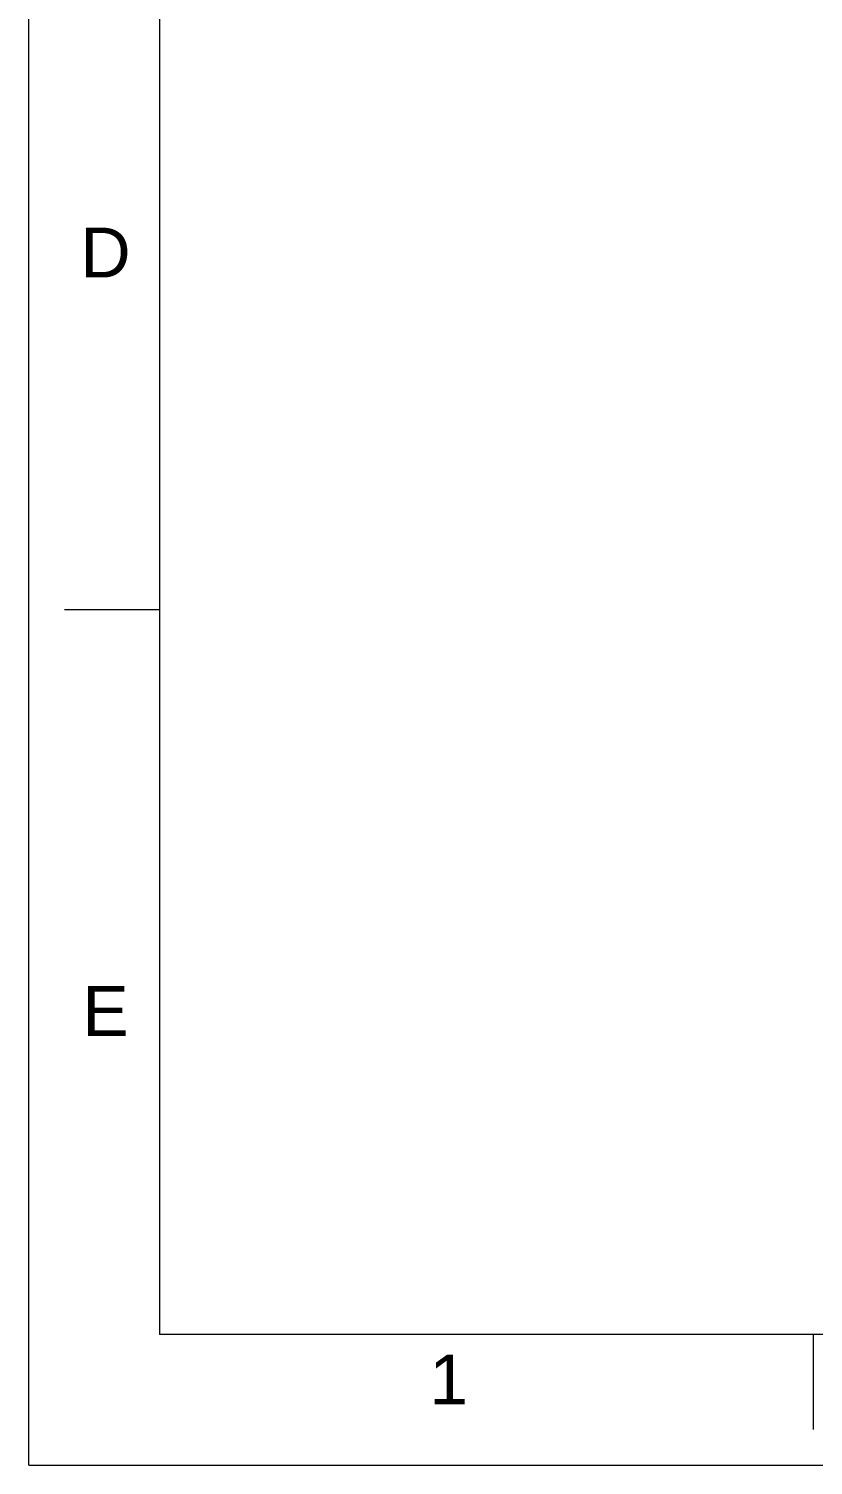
# Model space of a CAD drawing. Header units: millimetres. Extents: x 12315 to 13156, y 4989 to 5584.
# Drawn here: x 12314.7 to 12434.8, y 4989.2 to 5209.1 of the extents above; entities that cross this region are included whole.
import ezdxf

# ---------------------------------------------------------------- set-up
doc = ezdxf.new("R2010")
doc.units = ezdxf.units.MM
doc.layers.add('FORM', color=7, linetype='Continuous', lineweight=13)
doc.styles.get("Standard").update_dxf_attribs({"font": 'arial.ttf'})

msp = doc.modelspace()

# ---------------------------------------------------------------- linework, layer by layer
at = {"layer": 'FORM', "color": 7, "linetype": 'Continuous'}
for p, q in [((12314.69, 4989.16), (12314.69, 5583.87)), ((12334.71, 5563.84), (12334.71, 5009.18)), ((12334.71, 5120.12), (12320.16, 5120.12)), ((13135.66, 5009.18), (12334.71, 5009.18)), ((12434.83, 5009.18), (12434.83, 4994.63)), ((12314.69, 4989.16), (13155.69, 4989.16))]:
    msp.add_line(p, q, dxfattribs=at)

# ---------------------------------------------------------------- texts
at = {"layer": 'FORM', "char_height": 7.63, "attachment_point": 5}
for s, width, insert in [('D', 10.0119, (12326.45, 5174.81)), ('E', 10.0119, (12326.45, 5058.7)), ('1', 50.0595, (12378.99, 5002.3))]:
    msp.add_mtext_dynamic_manual_height_columns(s, width=width, gutter_width=12.51, heights=[0], dxfattribs=dict(at, insert=insert))

doc.saveas('drawing.dxf')
